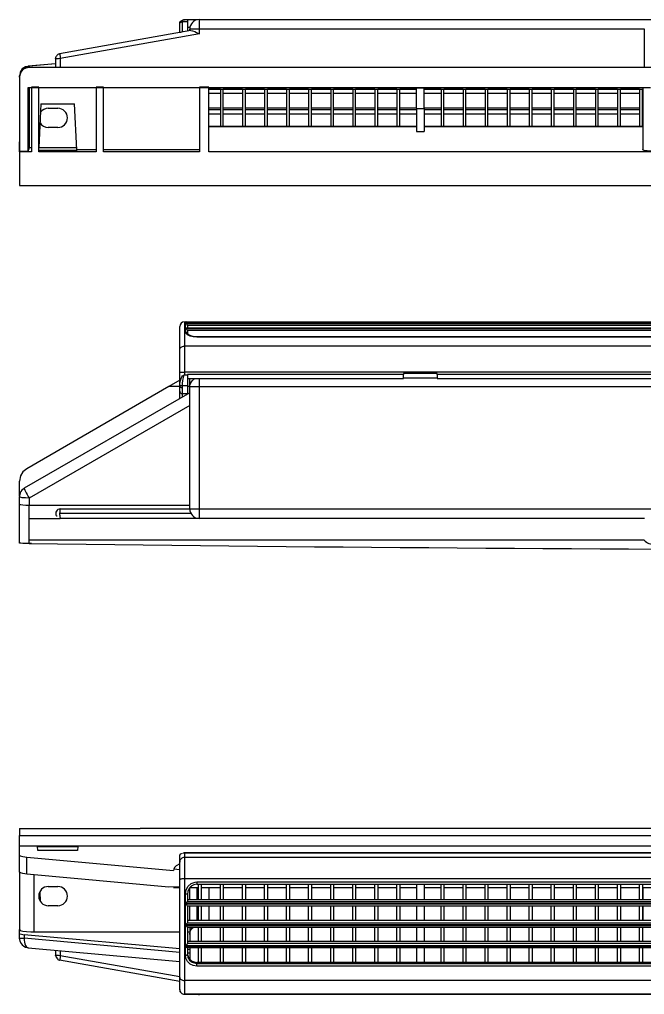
# Model space of a CAD drawing. Extents: x 13 to 261, y 40 to 142.
# Drawn here: x 13.1 to 78.3, y 40 to 141.6 of the extents above; entities that cross this region are included whole.
import ezdxf

# ---------------------------------------------------------------- set-up
doc = ezdxf.new("R2010")
doc.units = 0
doc.header["$MEASUREMENT"] = 0
doc.layers.get('0').update_dxf_attribs({"linetype": 'CONTINUOUS'})

msp = doc.modelspace()

# ---------------------------------------------------------------- linework, layer by layer
at = {"color": 7, "linetype": 'CONTINUOUS'}
for p, q in [((30.04, 141.4), (30.04, 141.34)), ((30.04, 141.4), (30.59, 141.4)), ((30.04, 141.34), (30.04, 140.28)), ((30.59, 141.57), (30.29, 141.57)), ((30.59, 141.57), (30.29, 141.57)), ((30.29, 141.57), (30.29, 141.57)), ((31.63, 141.57), (30.59, 141.57)), ((30.59, 141.57), (30.59, 141.57)), ((30.59, 141.57), (30.59, 141.4)), ((30.59, 141.57), (30.59, 141.57)), ((30.59, 141.4), (30.59, 140.37)), ((31.84, 140.59), (31.84, 141.59)), ((31.84, 141.59), (186.84, 141.59)), ((30.97, 140.44), (17.25, 138.02)), ((29.79, 141.11), (29.8, 141.2)), ((29.79, 140.29), (29.79, 141.11)), ((29.79, 140.23), (29.79, 140.29)), ((30.85, 140.77), (30.59, 140.77)), ((30.85, 140.76), (30.59, 140.76)), ((30.84, 140.42), (30.84, 140.59)), ((31.84, 140.59), (30.84, 140.59)), ((78.26, 140.59), (31.84, 140.59)), ((31.84, 140.09), (31.84, 140.59)), ((78.26, 136.59), (78.26, 140.59)), ((31.84, 140.09), (17.34, 137.53)), ((16.84, 137.55), (16.84, 136.59)), ((17.34, 137.53), (17.34, 136.59)), ((16.84, 136.98), (14, 136.72)), ((14, 136.72), (14.09, 136.72)), ((16.84, 136.97), (14.09, 136.72)), ((14.09, 136.72), (14.09, 136.59)), ((204.59, 136.59), (14.09, 136.59)), ((13.09, 135.59), (13.09, 135.73)), ((13.09, 135.59), (13.09, 127.85)), ((13.96, 134.49), (13.96, 127.85)), ((14.09, 134.49), (14.09, 128.23)), ((14.34, 134.54), (14.34, 127.82)), ((15.09, 134.54), (14.34, 134.54)), ((15.09, 127.82), (15.09, 134.54)), ((21.09, 134.54), (21.09, 127.8)), ((21.84, 134.54), (21.09, 134.54)), ((21.84, 127.8), (21.84, 134.54)), ((31.84, 134.54), (31.84, 127.79)), ((32.84, 134.54), (31.84, 134.54)), ((32.84, 127.79), (32.84, 134.54)), ((32.84, 134.34), (54.49, 134.34)), ((34.04, 134.34), (32.84, 134.34)), ((34.04, 134.34), (34.04, 130.43)), ((34.34, 130.43), (34.34, 134.34)), ((36.34, 134.34), (34.34, 134.34)), ((36.34, 134.34), (36.34, 130.43)), ((36.64, 130.43), (36.64, 134.34)), ((38.64, 134.34), (36.64, 134.34)), ((38.64, 134.34), (38.64, 130.43)), ((38.94, 130.43), (38.94, 134.34)), ((40.94, 134.34), (38.94, 134.34)), ((40.94, 134.34), (40.94, 130.43)), ((41.24, 130.43), (41.24, 134.34)), ((43.24, 134.34), (41.24, 134.34)), ((43.24, 134.34), (43.24, 130.43)), ((43.54, 130.43), (43.54, 134.34)), ((45.54, 134.34), (43.54, 134.34)), ((45.54, 134.34), (45.54, 130.43)), ((45.84, 130.43), (45.84, 134.34)), ((47.84, 134.34), (45.84, 134.34)), ((47.84, 134.34), (47.84, 130.43)), ((48.14, 130.43), (48.14, 134.34)), ((50.14, 134.34), (48.14, 134.34)), ((50.14, 134.34), (50.14, 130.43)), ((50.44, 130.43), (50.44, 134.34)), ((52.44, 134.34), (50.44, 134.34)), ((52.44, 134.34), (52.44, 130.43)), ((52.74, 130.43), (52.74, 134.34)), ((54.49, 134.34), (52.74, 134.34)), ((54.49, 134.49), (55.29, 134.49)), ((54.49, 132.32), (54.49, 134.49)), ((55.29, 132.32), (55.29, 134.49)), ((55.29, 134.34), (78.09, 134.34)), ((57.04, 134.34), (55.29, 134.34)), ((57.04, 134.34), (57.04, 130.43)), ((57.34, 130.43), (57.34, 134.34)), ((59.34, 134.34), (57.34, 134.34)), ((59.34, 134.34), (59.34, 130.43)), ((59.64, 130.43), (59.64, 134.34)), ((61.64, 134.34), (59.64, 134.34)), ((61.64, 134.34), (61.64, 130.43)), ((61.94, 130.43), (61.94, 134.34)), ((63.94, 134.34), (61.94, 134.34)), ((63.94, 134.34), (63.94, 130.43)), ((64.24, 130.43), (64.24, 134.34)), ((66.24, 134.34), (64.24, 134.34)), ((66.24, 134.34), (66.24, 130.43)), ((66.54, 130.43), (66.54, 134.34)), ((68.54, 134.34), (66.54, 134.34)), ((68.54, 134.34), (68.54, 130.43)), ((68.84, 130.43), (68.84, 134.34)), ((70.84, 134.34), (68.84, 134.34)), ((70.84, 134.34), (70.84, 130.43)), ((71.14, 130.43), (71.14, 134.34)), ((73.14, 134.34), (71.14, 134.34)), ((73.14, 134.34), (73.14, 130.43)), ((73.44, 130.43), (73.44, 134.34)), ((75.44, 134.34), (73.44, 134.34)), ((75.44, 134.34), (75.44, 130.43)), ((75.74, 130.43), (75.74, 134.34)), ((77.74, 134.34), (75.74, 134.34)), ((77.74, 134.34), (77.74, 130.43)), ((78.04, 130.43), (78.04, 134.34)), ((78.09, 134.34), (78.04, 134.34)), ((78.09, 134.49), (78.09, 128.05)), ((34.04, 133.9), (32.84, 133.9)), ((36.34, 133.9), (34.34, 133.9)), ((38.64, 133.9), (36.64, 133.9)), ((40.94, 133.9), (38.94, 133.9)), ((43.24, 133.9), (41.24, 133.9)), ((45.54, 133.9), (43.54, 133.9)), ((47.84, 133.9), (45.84, 133.9)), ((50.14, 133.9), (48.14, 133.9)), ((52.44, 133.9), (50.44, 133.9)), ((54.49, 133.9), (52.74, 133.9)), ((57.04, 133.9), (55.29, 133.9)), ((59.34, 133.9), (57.34, 133.9)), ((61.64, 133.9), (59.64, 133.9)), ((63.94, 133.9), (61.94, 133.9)), ((66.24, 133.9), (64.24, 133.9)), ((68.54, 133.9), (66.54, 133.9)), ((70.84, 133.9), (68.84, 133.9)), ((73.14, 133.9), (71.14, 133.9)), ((75.44, 133.9), (73.44, 133.9)), ((77.74, 133.9), (75.74, 133.9)), ((78.09, 133.9), (78.04, 133.9)), ((15.33, 132.79), (15.09, 128.21)), ((15.33, 132.79), (18.83, 132.79)), ((16.09, 132.34), (17.09, 132.34)), ((19.08, 128.02), (18.83, 132.79)), ((34.04, 132.37), (32.84, 132.37)), ((34.04, 132.36), (32.84, 132.36)), ((34.04, 132.17), (32.84, 132.17)), ((36.34, 132.37), (34.34, 132.37)), ((36.34, 132.36), (34.34, 132.36)), ((36.34, 132.17), (34.34, 132.17)), ((38.64, 132.37), (36.64, 132.37)), ((38.64, 132.36), (36.64, 132.36)), ((38.64, 132.17), (36.64, 132.17)), ((40.94, 132.37), (38.94, 132.37)), ((40.94, 132.36), (38.94, 132.36)), ((40.94, 132.17), (38.94, 132.17)), ((43.24, 132.37), (41.24, 132.37)), ((43.24, 132.36), (41.24, 132.36)), ((43.24, 132.17), (41.24, 132.17)), ((45.54, 132.37), (43.54, 132.37)), ((45.54, 132.36), (43.54, 132.36)), ((45.54, 132.17), (43.54, 132.17)), ((47.84, 132.37), (45.84, 132.37)), ((47.84, 132.36), (45.84, 132.36)), ((47.84, 132.17), (45.84, 132.17)), ((50.14, 132.37), (48.14, 132.37)), ((50.14, 132.36), (48.14, 132.36)), ((50.14, 132.17), (48.14, 132.17)), ((52.44, 132.37), (50.44, 132.37)), ((52.44, 132.36), (50.44, 132.36)), ((52.44, 132.17), (50.44, 132.17)), ((54.49, 132.37), (52.74, 132.37)), ((54.49, 132.36), (52.74, 132.36)), ((54.49, 132.17), (52.74, 132.17)), ((54.49, 132.32), (55.29, 132.32)), ((54.49, 132.32), (54.49, 129.94)), ((57.04, 132.37), (55.29, 132.37)), ((57.04, 132.36), (55.29, 132.36)), ((55.29, 132.32), (55.29, 129.94)), ((57.04, 132.17), (55.29, 132.17)), ((59.34, 132.37), (57.34, 132.37)), ((59.34, 132.36), (57.34, 132.36)), ((59.34, 132.17), (57.34, 132.17)), ((61.64, 132.37), (59.64, 132.37)), ((61.64, 132.36), (59.64, 132.36)), ((61.64, 132.17), (59.64, 132.17)), ((63.94, 132.37), (61.94, 132.37)), ((63.94, 132.36), (61.94, 132.36)), ((63.94, 132.17), (61.94, 132.17)), ((66.24, 132.37), (64.24, 132.37)), ((66.24, 132.36), (64.24, 132.36)), ((66.24, 132.17), (64.24, 132.17)), ((68.54, 132.37), (66.54, 132.37)), ((68.54, 132.36), (66.54, 132.36)), ((68.54, 132.17), (66.54, 132.17)), ((70.84, 132.37), (68.84, 132.37)), ((70.84, 132.36), (68.84, 132.36)), ((70.84, 132.17), (68.84, 132.17)), ((73.14, 132.37), (71.14, 132.37)), ((73.14, 132.36), (71.14, 132.36)), ((73.14, 132.17), (71.14, 132.17)), ((75.44, 132.37), (73.44, 132.37)), ((75.44, 132.36), (73.44, 132.36)), ((75.44, 132.17), (73.44, 132.17)), ((77.74, 132.37), (75.74, 132.37)), ((77.74, 132.36), (75.74, 132.36)), ((77.74, 132.17), (75.74, 132.17)), ((78.09, 132.37), (78.04, 132.37)), ((78.09, 132.36), (78.04, 132.36)), ((78.09, 132.17), (78.04, 132.17)), ((34.04, 131.72), (32.84, 131.72)), ((36.34, 131.72), (34.34, 131.72)), ((38.64, 131.72), (36.64, 131.72)), ((40.94, 131.72), (38.94, 131.72)), ((43.24, 131.72), (41.24, 131.72)), ((45.54, 131.72), (43.54, 131.72)), ((47.84, 131.72), (45.84, 131.72)), ((50.14, 131.72), (48.14, 131.72)), ((52.44, 131.72), (50.44, 131.72)), ((54.49, 131.72), (52.74, 131.72)), ((57.04, 131.72), (55.29, 131.72)), ((59.34, 131.72), (57.34, 131.72)), ((61.64, 131.72), (59.64, 131.72)), ((63.94, 131.72), (61.94, 131.72)), ((66.24, 131.72), (64.24, 131.72)), ((68.54, 131.72), (66.54, 131.72)), ((70.84, 131.72), (68.84, 131.72)), ((73.14, 131.72), (71.14, 131.72)), ((75.44, 131.72), (73.44, 131.72)), ((77.74, 131.72), (75.74, 131.72)), ((78.09, 131.72), (78.04, 131.72)), ((17.09, 130.34), (16.09, 130.34)), ((54.49, 130.43), (32.84, 130.43)), ((54.49, 130.41), (32.84, 130.41)), ((78.09, 130.43), (55.29, 130.43)), ((78.09, 130.41), (55.29, 130.41)), ((54.49, 129.94), (55.29, 129.94)), ((13.09, 127.82), (13.09, 128.84)), ((14.09, 128.23), (13.96, 127.85)), ((14.34, 128.23), (14.09, 128.23)), ((19.07, 128.23), (15.09, 128.23)), ((19.08, 128.02), (19.08, 127.95)), ((21.09, 128.02), (19.08, 128.02)), ((31.84, 128.02), (21.84, 128.02)), ((78.1, 128.02), (78.09, 128.05)), ((13.96, 127.85), (13.09, 127.85)), ((13.09, 127.82), (13.09, 124.31)), ((14.34, 127.82), (13.09, 127.82)), ((19.08, 127.95), (15.09, 127.95)), ((21.09, 127.8), (15.09, 127.82)), ((25.67, 127.79), (21.84, 127.8)), ((31.84, 127.79), (25.67, 127.79)), ((185.84, 127.79), (32.84, 127.79)), ((25.67, 124.29), (193, 124.29)), ((30.29, 110.1), (30.29, 107.56)), ((30.39, 109.94), (30.39, 110.1)), ((188.29, 109.94), (30.39, 109.94)), ((30.39, 109.93), (188.29, 109.93)), ((30.39, 109.41), (30.39, 109.93)), ((30.41, 110.1), (188.29, 110.1)), ((29.79, 107.16), (29.79, 109.6)), ((188.29, 109.41), (30.39, 109.41)), ((30.39, 109.4), (188.29, 109.4)), ((30.39, 109.05), (30.39, 109.4)), ((188.22, 109.42), (30.45, 109.42)), ((30.58, 109.18), (30.59, 109.14)), ((188.09, 109.18), (30.58, 109.18)), ((30.59, 109.7), (30.59, 109.7)), ((30.59, 109.7), (30.59, 109.42)), ((188.09, 109.7), (30.59, 109.7)), ((30.59, 109.14), (30.59, 108.86)), ((187.09, 108.52), (31.59, 108.52)), ((31.59, 108.5), (31.59, 108.52)), ((187.09, 108.5), (31.59, 108.5)), ((29.79, 104.83), (29.79, 107.16)), ((30.29, 107.56), (30.29, 104.85)), ((188.39, 107.56), (30.29, 107.56)), ((29.79, 104.17), (29.79, 105.64)), ((29.79, 103.34), (29.79, 104.83)), ((188.39, 104.85), (30.29, 104.85)), ((30.29, 104.85), (30.29, 104.58)), ((56.64, 104.7), (53.14, 104.7)), ((53.14, 104.7), (53.14, 104.59)), ((56.64, 104.59), (56.64, 104.7)), ((29.79, 104), (28.67, 103.35)), ((30.29, 104.58), (30.59, 104.58)), ((30.29, 104.58), (30.29, 104.53)), ((30.59, 104.53), (30.29, 104.53)), ((53.14, 104.59), (30.59, 104.59)), ((30.59, 104.59), (30.59, 104.58)), ((30.59, 104.58), (30.59, 104.53)), ((30.59, 104.53), (30.59, 104.52)), ((30.59, 104.52), (30.59, 103.46)), ((30.59, 104.18), (53.14, 104.18)), ((30.84, 103.32), (30.84, 104.18)), ((31.84, 103.32), (31.84, 104.18)), ((53.14, 104.18), (53.14, 104.59)), ((53.14, 104.27), (56.64, 104.27)), ((107.59, 104.59), (56.64, 104.59)), ((56.64, 104.59), (56.64, 104.18)), ((56.64, 104.18), (107.59, 104.18)), ((30.84, 102.71), (13.59, 92.75)), ((28.67, 103.35), (13.84, 94.79)), ((29.79, 103.35), (28.67, 103.35)), ((29.79, 103.34), (29.8, 103.5)), ((29.79, 102.73), (29.79, 103.37)), ((29.79, 102.86), (29.79, 103.34)), ((29.79, 102.1), (29.79, 102.73)), ((30.04, 103.46), (30.59, 103.46)), ((30.04, 103.46), (30.04, 103.25)), ((30.04, 103.25), (30.04, 102.61)), ((30.04, 102.61), (30.59, 102.61)), ((30.04, 102.61), (30.04, 102.24)), ((30.59, 103.46), (30.59, 102.61)), ((30.84, 103.35), (30.59, 103.35)), ((30.59, 102.56), (30.59, 102.61)), ((30.84, 103.32), (30.84, 103.61)), ((30.84, 90.61), (30.84, 103.32)), ((31.84, 103.32), (30.84, 103.32)), ((186.84, 103.32), (31.84, 103.32)), ((31.84, 90.61), (31.84, 103.32)), ((30.84, 101.39), (14.09, 91.72)), ((13.09, 91.97), (13.09, 93.49)), ((13.09, 91.03), (13.09, 91.88)), ((14.09, 91.72), (14.09, 90.96)), ((13.1, 91.02), (13.09, 91.03)), ((13.09, 87.02), (13.09, 91.03)), ((13.09, 87.02), (13.09, 90.95)), ((30.84, 90.96), (14.09, 90.96)), ((14.09, 89.61), (14.09, 90.96)), ((17.34, 90.61), (30.84, 90.61)), ((30.84, 90.61), (31.84, 90.61)), ((31.84, 90.61), (186.84, 90.61)), ((31.84, 89.61), (31.84, 90.61)), ((14.09, 87.36), (14.09, 89.61)), ((14.09, 89.61), (17.34, 89.61)), ((30.97, 90.11), (17.25, 90.11)), ((31.84, 89.61), (17.34, 89.61)), ((78.26, 89.61), (31.84, 89.61)), ((14.34, 87), (13.09, 87.02)), ((14.09, 87), (14.09, 87.36)), ((78.21, 87.36), (14.09, 87.36)), ((13.09, 57.29), (13.09, 56.56)), ((193, 57.31), (25.67, 57.31)), ((13.09, 56.56), (205.59, 56.56)), ((13.09, 55.46), (13.09, 56.56)), ((13.09, 54.53), (13.09, 55.46)), ((205.59, 55.46), (13.09, 55.46)), ((15, 55.01), (14.98, 55.44)), ((14.98, 55.44), (19.17, 55.44)), ((19.15, 55.01), (15, 55.01)), ((19.17, 55.44), (19.15, 55.01)), ((13.09, 52.76), (13.09, 54.53)), ((13.84, 52.55), (13.84, 54.32)), ((13.84, 54.32), (29.15, 52.92)), ((29.79, 53.8), (29.79, 54.37)), ((188.48, 54.76), (30.19, 54.76)), ((30.29, 54.75), (30.29, 54.29)), ((188.39, 54.75), (30.29, 54.75)), ((188.39, 54.29), (30.29, 54.29)), ((30.29, 54.29), (30.29, 52.07)), ((29.18, 53.06), (29.15, 52.92)), ((29.79, 53), (29.18, 53.06)), ((29.79, 51.97), (29.79, 53.8)), ((13.09, 52.75), (13.09, 46.77)), ((28.67, 51.2), (13.84, 52.55)), ((14.59, 52.48), (14.59, 46.53)), ((29.79, 41.77), (29.79, 51.97)), ((30.29, 52.07), (30.29, 41.47)), ((188.39, 52.07), (30.29, 52.07)), ((16.09, 51.26), (17.09, 51.26)), ((29.79, 51.23), (28.67, 51.2)), ((29.14, 51.17), (29.79, 51.17)), ((29.79, 50.8), (29.79, 51.17)), ((29.79, 50.78), (29.79, 50.8)), ((30.84, 49.88), (30.84, 51.17)), ((30.88, 51.17), (31.7, 51.17)), ((31.59, 51.74), (187.09, 51.74)), ((31.59, 51.74), (31.59, 51.5)), ((31.59, 51.5), (187.09, 51.5)), ((31.59, 51.17), (31.59, 49.88)), ((31.7, 51.17), (31.74, 51.17)), ((31.74, 49.88), (31.74, 51.5)), ((32.04, 51.5), (32.04, 49.88)), ((32.04, 51.17), (34.04, 51.17)), ((32.84, 51.17), (32.84, 49.88)), ((34.04, 49.88), (34.04, 51.5)), ((34.34, 51.5), (34.34, 49.88)), ((34.34, 51.17), (36.34, 51.17)), ((36.34, 49.88), (36.34, 51.5)), ((36.64, 51.5), (36.64, 49.88)), ((36.64, 51.17), (38.64, 51.17)), ((38.64, 49.88), (38.64, 51.5)), ((38.94, 51.5), (38.94, 49.88)), ((38.94, 51.17), (40.94, 51.17)), ((40.94, 49.88), (40.94, 51.5)), ((41.24, 51.5), (41.24, 49.88)), ((41.24, 51.17), (43.24, 51.17)), ((43.24, 49.88), (43.24, 51.5)), ((43.54, 51.5), (43.54, 49.88)), ((43.54, 51.17), (45.54, 51.17)), ((45.54, 49.88), (45.54, 51.5)), ((45.84, 51.5), (45.84, 49.88)), ((45.84, 51.17), (47.84, 51.17)), ((47.84, 49.88), (47.84, 51.5)), ((48.14, 51.5), (48.14, 49.88)), ((48.14, 51.17), (50.14, 51.17)), ((50.14, 49.88), (50.14, 51.5)), ((50.44, 51.5), (50.44, 49.88)), ((50.44, 51.17), (52.44, 51.17)), ((52.44, 49.88), (52.44, 51.5)), ((52.74, 51.5), (52.74, 49.88)), ((52.74, 51.17), (54.49, 51.17)), ((54.49, 51.5), (54.49, 49.88)), ((55.29, 51.5), (55.29, 49.88)), ((55.29, 51.17), (57.04, 51.17)), ((57.04, 49.88), (57.04, 51.5)), ((57.34, 51.5), (57.34, 49.88)), ((57.34, 51.17), (59.34, 51.17)), ((59.34, 49.88), (59.34, 51.5)), ((59.64, 51.5), (59.64, 49.88)), ((59.64, 51.17), (61.64, 51.17)), ((61.64, 49.88), (61.64, 51.5)), ((61.94, 51.5), (61.94, 49.88)), ((61.94, 51.17), (63.94, 51.17)), ((63.94, 49.88), (63.94, 51.5)), ((64.24, 51.5), (64.24, 49.88)), ((64.24, 51.17), (66.24, 51.17)), ((66.24, 49.88), (66.24, 51.5)), ((66.54, 51.5), (66.54, 49.88)), ((66.54, 51.17), (68.54, 51.17)), ((68.54, 49.88), (68.54, 51.5)), ((68.84, 51.5), (68.84, 49.88)), ((68.84, 51.17), (70.84, 51.17)), ((70.84, 49.88), (70.84, 51.5)), ((71.14, 51.5), (71.14, 49.88)), ((71.14, 51.17), (73.14, 51.17)), ((73.14, 49.88), (73.14, 51.5)), ((73.44, 51.5), (73.44, 49.88)), ((73.44, 51.17), (75.44, 51.17)), ((75.44, 49.88), (75.44, 51.5)), ((75.74, 51.5), (75.74, 49.88)), ((75.74, 51.17), (77.74, 51.17)), ((77.74, 49.88), (77.74, 51.5)), ((78.04, 51.5), (78.04, 49.88)), ((78.04, 51.17), (80.04, 51.17)), ((78.09, 51.17), (78.09, 49.88)), ((15.28, 49.7), (15.23, 50.74)), ((30.39, 49.49), (30.39, 50.48)), ((30.59, 50.46), (30.59, 49.69)), ((31.74, 49.88), (30.59, 49.88)), ((32.04, 49.88), (31.74, 49.88)), ((34.04, 49.88), (32.04, 49.88)), ((34.34, 49.88), (34.04, 49.88)), ((36.34, 49.88), (34.34, 49.88)), ((36.64, 49.88), (36.34, 49.88)), ((38.64, 49.88), (36.64, 49.88)), ((38.94, 49.88), (38.64, 49.88)), ((40.94, 49.88), (38.94, 49.88)), ((41.24, 49.88), (40.94, 49.88)), ((43.24, 49.88), (41.24, 49.88)), ((43.54, 49.88), (43.24, 49.88)), ((45.54, 49.88), (43.54, 49.88)), ((45.84, 49.88), (45.54, 49.88)), ((47.84, 49.88), (45.84, 49.88)), ((48.14, 49.88), (47.84, 49.88)), ((50.14, 49.88), (48.14, 49.88)), ((50.44, 49.88), (50.14, 49.88)), ((52.44, 49.88), (50.44, 49.88)), ((52.74, 49.88), (52.44, 49.88)), ((54.49, 49.88), (52.74, 49.88)), ((55.29, 49.88), (54.49, 49.88)), ((57.04, 49.88), (55.29, 49.88)), ((57.34, 49.88), (57.04, 49.88)), ((59.34, 49.88), (57.34, 49.88)), ((59.64, 49.88), (59.34, 49.88)), ((61.64, 49.88), (59.64, 49.88)), ((61.94, 49.88), (61.64, 49.88)), ((63.94, 49.88), (61.94, 49.88)), ((64.24, 49.88), (63.94, 49.88)), ((66.24, 49.88), (64.24, 49.88)), ((66.54, 49.88), (66.24, 49.88)), ((68.54, 49.88), (66.54, 49.88)), ((68.84, 49.88), (68.54, 49.88)), ((70.84, 49.88), (68.84, 49.88)), ((71.14, 49.88), (70.84, 49.88)), ((73.14, 49.88), (71.14, 49.88)), ((73.44, 49.88), (73.14, 49.88)), ((75.44, 49.88), (73.44, 49.88)), ((75.74, 49.88), (75.44, 49.88)), ((77.74, 49.88), (75.74, 49.88)), ((78.04, 49.88), (77.74, 49.88)), ((80.04, 49.88), (78.04, 49.88)), ((17.09, 49.26), (16.09, 49.26)), ((188.29, 49.49), (30.39, 49.49)), ((30.39, 47.25), (30.39, 49.44)), ((30.39, 49.44), (188.29, 49.44)), ((30.59, 49.69), (30.58, 49.69)), ((30.58, 49.69), (188.09, 49.69)), ((30.59, 49.24), (188.09, 49.24)), ((30.59, 49.24), (30.59, 47.48)), ((30.84, 47.71), (30.84, 49.24)), ((31.59, 49.24), (31.59, 47.71)), ((31.74, 47.71), (31.74, 49.24)), ((32.04, 49.24), (32.04, 47.71)), ((32.84, 49.24), (32.84, 47.71)), ((34.04, 47.71), (34.04, 49.24)), ((34.34, 49.24), (34.34, 47.71)), ((36.34, 47.71), (36.34, 49.24)), ((36.64, 49.24), (36.64, 47.71)), ((38.64, 47.71), (38.64, 49.24)), ((38.94, 49.24), (38.94, 47.71)), ((40.94, 47.71), (40.94, 49.24)), ((41.24, 49.24), (41.24, 47.71)), ((43.24, 47.71), (43.24, 49.24)), ((43.54, 49.24), (43.54, 47.71)), ((45.54, 47.71), (45.54, 49.24)), ((45.84, 49.24), (45.84, 47.71)), ((47.84, 47.71), (47.84, 49.24)), ((48.14, 49.24), (48.14, 47.71)), ((50.14, 47.71), (50.14, 49.24)), ((50.44, 49.24), (50.44, 47.71)), ((52.44, 47.71), (52.44, 49.24)), ((52.74, 49.24), (52.74, 47.71)), ((54.49, 49.24), (54.49, 47.71)), ((55.29, 49.24), (55.29, 47.71)), ((57.04, 47.71), (57.04, 49.24)), ((57.34, 49.24), (57.34, 47.71)), ((59.34, 47.71), (59.34, 49.24)), ((59.64, 49.24), (59.64, 47.71)), ((61.64, 47.71), (61.64, 49.24)), ((61.94, 49.24), (61.94, 47.71)), ((63.94, 47.71), (63.94, 49.24)), ((64.24, 49.24), (64.24, 47.71)), ((66.24, 47.71), (66.24, 49.24)), ((66.54, 49.24), (66.54, 47.71)), ((68.54, 47.71), (68.54, 49.24)), ((68.84, 49.24), (68.84, 47.71)), ((70.84, 47.71), (70.84, 49.24)), ((71.14, 49.24), (71.14, 47.71)), ((73.14, 47.71), (73.14, 49.24)), ((73.44, 49.24), (73.44, 47.71)), ((75.44, 47.71), (75.44, 49.24)), ((75.74, 49.24), (75.74, 47.71)), ((77.74, 47.71), (77.74, 49.24)), ((78.04, 49.24), (78.04, 47.71)), ((78.09, 49.24), (78.09, 47.71)), ((13.09, 46.38), (13.09, 46.77)), ((188.29, 47.25), (30.39, 47.25)), ((30.39, 47.2), (188.29, 47.2)), ((30.39, 45.08), (30.39, 47.2)), ((30.58, 47.03), (188.09, 47.03)), ((31.74, 47.71), (30.59, 47.71)), ((30.59, 47.48), (30.59, 47.48)), ((30.59, 47.48), (188.09, 47.48)), ((30.59, 47.04), (30.59, 45.33)), ((30.84, 47.03), (30.84, 46.26)), ((32.04, 47.71), (31.74, 47.71)), ((31.74, 45.53), (31.74, 47.03)), ((34.04, 47.71), (32.04, 47.71)), ((32.04, 47.03), (32.04, 45.53)), ((34.34, 47.71), (34.04, 47.71)), ((34.04, 45.53), (34.04, 47.03)), ((36.34, 47.71), (34.34, 47.71)), ((34.34, 47.03), (34.34, 45.53)), ((36.64, 47.71), (36.34, 47.71)), ((36.34, 45.53), (36.34, 47.03)), ((38.64, 47.71), (36.64, 47.71)), ((36.64, 47.03), (36.64, 45.53)), ((38.94, 47.71), (38.64, 47.71)), ((38.64, 45.53), (38.64, 47.03)), ((40.94, 47.71), (38.94, 47.71)), ((38.94, 47.03), (38.94, 45.53)), ((41.24, 47.71), (40.94, 47.71)), ((40.94, 45.53), (40.94, 47.03)), ((43.24, 47.71), (41.24, 47.71)), ((41.24, 47.03), (41.24, 45.53)), ((43.54, 47.71), (43.24, 47.71)), ((43.24, 45.53), (43.24, 47.03)), ((45.54, 47.71), (43.54, 47.71)), ((43.54, 47.03), (43.54, 45.53)), ((45.84, 47.71), (45.54, 47.71)), ((45.54, 45.53), (45.54, 47.03)), ((47.84, 47.71), (45.84, 47.71)), ((45.84, 47.03), (45.84, 45.53)), ((48.14, 47.71), (47.84, 47.71)), ((47.84, 45.53), (47.84, 47.03)), ((50.14, 47.71), (48.14, 47.71)), ((48.14, 47.03), (48.14, 45.53)), ((50.44, 47.71), (50.14, 47.71)), ((50.14, 45.53), (50.14, 47.03)), ((52.44, 47.71), (50.44, 47.71)), ((50.44, 47.03), (50.44, 45.53)), ((52.74, 47.71), (52.44, 47.71)), ((52.44, 45.53), (52.44, 47.03)), ((54.49, 47.71), (52.74, 47.71)), ((52.74, 47.03), (52.74, 45.53)), ((55.29, 47.71), (54.49, 47.71)), ((54.49, 47.03), (54.49, 45.53)), ((57.04, 47.71), (55.29, 47.71)), ((55.29, 47.03), (55.29, 45.53)), ((57.34, 47.71), (57.04, 47.71)), ((57.04, 45.53), (57.04, 47.03)), ((59.34, 47.71), (57.34, 47.71)), ((57.34, 47.03), (57.34, 45.53)), ((59.64, 47.71), (59.34, 47.71)), ((59.34, 45.53), (59.34, 47.03)), ((61.64, 47.71), (59.64, 47.71)), ((59.64, 47.03), (59.64, 45.53)), ((61.94, 47.71), (61.64, 47.71)), ((61.64, 45.53), (61.64, 47.03)), ((63.94, 47.71), (61.94, 47.71)), ((61.94, 47.03), (61.94, 45.53)), ((64.24, 47.71), (63.94, 47.71)), ((63.94, 45.53), (63.94, 47.03)), ((66.24, 47.71), (64.24, 47.71)), ((64.24, 47.03), (64.24, 45.53)), ((66.54, 47.71), (66.24, 47.71)), ((66.24, 45.53), (66.24, 47.03)), ((68.54, 47.71), (66.54, 47.71)), ((66.54, 47.03), (66.54, 45.53)), ((68.84, 47.71), (68.54, 47.71)), ((68.54, 45.53), (68.54, 47.03)), ((70.84, 47.71), (68.84, 47.71)), ((68.84, 47.03), (68.84, 45.53)), ((71.14, 47.71), (70.84, 47.71)), ((70.84, 45.53), (70.84, 47.03)), ((73.14, 47.71), (71.14, 47.71)), ((71.14, 47.03), (71.14, 45.53)), ((73.44, 47.71), (73.14, 47.71)), ((73.14, 45.53), (73.14, 47.03)), ((75.44, 47.71), (73.44, 47.71)), ((73.44, 47.03), (73.44, 45.53)), ((75.74, 47.71), (75.44, 47.71)), ((75.44, 45.53), (75.44, 47.03)), ((77.74, 47.71), (75.74, 47.71)), ((75.74, 47.03), (75.74, 45.53)), ((78.04, 47.71), (77.74, 47.71)), ((77.74, 45.53), (77.74, 47.03)), ((80.04, 47.71), (78.04, 47.71)), ((78.04, 47.03), (78.04, 45.53)), ((13.09, 45.87), (13.09, 46.38)), ((13.15, 45.57), (13.09, 45.87)), ((13.09, 45.87), (13.59, 45.87)), ((13.59, 46.24), (13.59, 45.87)), ((29.79, 44.76), (13.59, 46.24)), ((29.79, 44.39), (13.59, 45.87)), ((14.59, 46.53), (29.79, 46.53)), ((30.59, 46.53), (30.84, 46.53)), ((30.84, 46.26), (30.84, 45.53)), ((14, 44.88), (29.79, 43.43)), ((188.29, 45.08), (30.39, 45.08)), ((30.39, 45.03), (188.29, 45.03)), ((30.39, 44.11), (30.39, 45.03)), ((30.57, 44.89), (188.1, 44.89)), ((31.74, 45.53), (30.59, 45.53)), ((30.59, 45.34), (188.09, 45.34)), ((30.59, 44.9), (30.59, 44.18)), ((30.84, 44.89), (30.84, 43.72)), ((32.04, 45.53), (31.74, 45.53)), ((31.74, 43.36), (31.74, 44.89)), ((34.04, 45.53), (32.04, 45.53)), ((32.04, 44.89), (32.04, 43.36)), ((34.34, 45.53), (34.04, 45.53)), ((34.04, 43.36), (34.04, 44.89)), ((36.34, 45.53), (34.34, 45.53)), ((34.34, 44.89), (34.34, 43.36)), ((36.64, 45.53), (36.34, 45.53)), ((36.34, 43.36), (36.34, 44.89)), ((38.64, 45.53), (36.64, 45.53)), ((36.64, 44.89), (36.64, 43.36)), ((38.94, 45.53), (38.64, 45.53)), ((38.64, 43.36), (38.64, 44.89)), ((40.94, 45.53), (38.94, 45.53)), ((38.94, 44.89), (38.94, 43.36)), ((41.24, 45.53), (40.94, 45.53)), ((40.94, 43.36), (40.94, 44.89)), ((43.24, 45.53), (41.24, 45.53)), ((41.24, 44.89), (41.24, 43.36)), ((43.54, 45.53), (43.24, 45.53)), ((43.24, 43.36), (43.24, 44.89)), ((45.54, 45.53), (43.54, 45.53)), ((43.54, 44.89), (43.54, 43.36)), ((45.84, 45.53), (45.54, 45.53)), ((45.54, 43.36), (45.54, 44.89)), ((47.84, 45.53), (45.84, 45.53)), ((45.84, 44.89), (45.84, 43.36)), ((48.14, 45.53), (47.84, 45.53)), ((47.84, 43.36), (47.84, 44.89)), ((50.14, 45.53), (48.14, 45.53)), ((48.14, 44.89), (48.14, 43.36)), ((50.44, 45.53), (50.14, 45.53)), ((50.14, 43.36), (50.14, 44.89)), ((52.44, 45.53), (50.44, 45.53)), ((50.44, 44.89), (50.44, 43.36)), ((52.74, 45.53), (52.44, 45.53)), ((52.44, 43.36), (52.44, 44.89)), ((54.49, 45.53), (52.74, 45.53)), ((52.74, 44.89), (52.74, 43.36)), ((55.29, 45.53), (54.49, 45.53)), ((54.49, 44.89), (54.49, 43.36)), ((57.04, 45.53), (55.29, 45.53)), ((55.29, 44.89), (55.29, 43.36)), ((57.34, 45.53), (57.04, 45.53)), ((57.04, 43.36), (57.04, 44.89)), ((59.34, 45.53), (57.34, 45.53)), ((57.34, 44.89), (57.34, 43.36)), ((59.64, 45.53), (59.34, 45.53)), ((59.34, 43.36), (59.34, 44.89)), ((61.64, 45.53), (59.64, 45.53)), ((59.64, 44.89), (59.64, 43.36)), ((61.94, 45.53), (61.64, 45.53)), ((61.64, 43.36), (61.64, 44.89)), ((63.94, 45.53), (61.94, 45.53)), ((61.94, 44.89), (61.94, 43.36)), ((64.24, 45.53), (63.94, 45.53)), ((63.94, 43.36), (63.94, 44.89)), ((66.24, 45.53), (64.24, 45.53)), ((64.24, 44.89), (64.24, 43.36)), ((66.54, 45.53), (66.24, 45.53)), ((66.24, 43.36), (66.24, 44.89)), ((68.54, 45.53), (66.54, 45.53)), ((66.54, 44.89), (66.54, 43.36)), ((68.84, 45.53), (68.54, 45.53)), ((68.54, 43.36), (68.54, 44.89)), ((70.84, 45.53), (68.84, 45.53)), ((68.84, 44.89), (68.84, 43.36)), ((71.14, 45.53), (70.84, 45.53)), ((70.84, 43.36), (70.84, 44.89)), ((73.14, 45.53), (71.14, 45.53)), ((71.14, 44.89), (71.14, 43.36)), ((73.44, 45.53), (73.14, 45.53)), ((73.14, 43.36), (73.14, 44.89)), ((75.44, 45.53), (73.44, 45.53)), ((73.44, 44.89), (73.44, 43.36)), ((75.74, 45.53), (75.44, 45.53)), ((75.44, 43.36), (75.44, 44.89)), ((77.74, 45.53), (75.74, 45.53)), ((75.74, 44.89), (75.74, 43.36)), ((78.04, 45.53), (77.74, 45.53)), ((77.74, 43.36), (77.74, 44.89)), ((80.04, 45.53), (78.04, 45.53)), ((78.04, 44.89), (78.04, 43.36)), ((16.84, 44.62), (16.84, 44.05)), ((17.34, 44.57), (17.34, 44.07)), ((17.34, 44.07), (29.79, 41.88)), ((30.84, 44.67), (30.59, 44.69)), ((30.84, 44.3), (30.59, 44.32)), ((29.79, 41.37), (17.25, 43.58)), ((31.59, 43.36), (31.59, 43.25)), ((31.74, 43.36), (31.59, 43.36)), ((31.59, 42.96), (31.59, 43.25)), ((31.59, 43.25), (187.09, 43.25)), ((187.09, 42.96), (31.59, 42.96)), ((32.04, 43.36), (31.74, 43.36)), ((34.04, 43.36), (32.04, 43.36)), ((34.34, 43.36), (34.04, 43.36)), ((36.34, 43.36), (34.34, 43.36)), ((36.64, 43.36), (36.34, 43.36)), ((38.64, 43.36), (36.64, 43.36)), ((38.94, 43.36), (38.64, 43.36)), ((40.94, 43.36), (38.94, 43.36)), ((41.24, 43.36), (40.94, 43.36)), ((43.24, 43.36), (41.24, 43.36)), ((43.54, 43.36), (43.24, 43.36)), ((45.54, 43.36), (43.54, 43.36)), ((45.84, 43.36), (45.54, 43.36)), ((47.84, 43.36), (45.84, 43.36)), ((48.14, 43.36), (47.84, 43.36)), ((50.14, 43.36), (48.14, 43.36)), ((50.44, 43.36), (50.14, 43.36)), ((52.44, 43.36), (50.44, 43.36)), ((52.74, 43.36), (52.44, 43.36)), ((54.49, 43.36), (52.74, 43.36)), ((55.29, 43.36), (54.49, 43.36)), ((57.04, 43.36), (55.29, 43.36)), ((57.34, 43.36), (57.04, 43.36)), ((59.34, 43.36), (57.34, 43.36)), ((59.64, 43.36), (59.34, 43.36)), ((61.64, 43.36), (59.64, 43.36)), ((61.94, 43.36), (61.64, 43.36)), ((63.94, 43.36), (61.94, 43.36)), ((64.24, 43.36), (63.94, 43.36)), ((66.24, 43.36), (64.24, 43.36)), ((66.54, 43.36), (66.24, 43.36)), ((68.54, 43.36), (66.54, 43.36)), ((68.84, 43.36), (68.54, 43.36)), ((70.84, 43.36), (68.84, 43.36)), ((71.14, 43.36), (70.84, 43.36)), ((73.14, 43.36), (71.14, 43.36)), ((73.44, 43.36), (73.14, 43.36)), ((75.44, 43.36), (73.44, 43.36)), ((75.74, 43.36), (75.44, 43.36)), ((77.74, 43.36), (75.74, 43.36)), ((78.04, 43.36), (77.74, 43.36)), ((80.04, 43.36), (78.04, 43.36)), ((29.79, 40.54), (29.79, 41.77)), ((188.39, 41.47), (30.29, 41.47)), ((30.29, 41.47), (30.29, 40.04)), ((29.79, 40.49), (29.79, 40.54)), ((29.79, 40.49), (29.8, 40.4)), ((188.39, 40.04), (30.29, 40.04)), ((30.29, 40.04), (30.29, 40.03)), ((30.29, 40.03), (30.59, 40.03)), ((30.29, 40.03), (30.59, 40.03)), ((30.29, 40.03), (30.29, 40.03)), ((30.59, 40.03), (53.14, 40.03)), ((53.14, 40.03), (30.59, 40.03)), ((30.59, 40.03), (30.59, 40.03)), ((30.59, 40.03), (30.59, 40.03)), ((31.84, 40.01), (31.84, 40.03)), ((186.84, 40.01), (31.84, 40.01)), ((53.14, 40.03), (53.14, 40.03)), ((56.64, 40.03), (53.14, 40.03)), ((53.14, 40.03), (53.14, 40.03)), ((56.64, 40.03), (107.59, 40.03)), ((107.59, 40.03), (56.64, 40.03)), ((56.64, 40.03), (56.64, 40.03)), ((56.64, 40.03), (56.64, 40.03))]:
    msp.add_line(p, q, dxfattribs=at)
at = {"color": 7, "linetype": 'CONTINUOUS', "flags": 128}
for points in [[(29.79, 141.11), (29.79, 141.16), (29.81, 141.2), (29.83, 141.24), (29.86, 141.27), (29.9, 141.3), (29.94, 141.32), (29.99, 141.34), (30.04, 141.34)], [(29.8, 141.2), (29.82, 141.29), (29.87, 141.37), (29.93, 141.44), (30.01, 141.49), (30.09, 141.54), (30.19, 141.56), (30.29, 141.57)], [(29.8, 141.2), (29.81, 141.24), (29.83, 141.28), (29.85, 141.31), (29.88, 141.34), (29.92, 141.37), (29.96, 141.38), (30, 141.4), (30.04, 141.4)], [(30.29, 141.57), (30.24, 141.57), (30.19, 141.55), (30.15, 141.53), (30.11, 141.51), (30.08, 141.48), (30.05, 141.44), (30.04, 141.4)], [(29.79, 140.29), (29.79, 140.29), (29.81, 140.28), (29.83, 140.27), (29.86, 140.27), (29.9, 140.26), (29.93, 140.26)], [(30.97, 140.44), (31.13, 140.42), (31.36, 140.33), (31.55, 140.24), (31.84, 140.09)], [(17.28, 137.99), (17.17, 137.98), (17.1, 137.95), (17.04, 137.9), (16.98, 137.84), (16.93, 137.79), (16.88, 137.71), (16.85, 137.61), (16.84, 137.52)], [(17.34, 137.53), (17.15, 137.5), (17.06, 137.5), (16.98, 137.5), (16.92, 137.5), (16.88, 137.5), (16.85, 137.51), (16.84, 137.53)], [(17.25, 138.02), (17.27, 138.01), (17.28, 137.99), (17.3, 137.94), (17.31, 137.88), (17.32, 137.81), (17.33, 137.72), (17.34, 137.53)], [(14.09, 136.72), (13.7, 136.64), (13.38, 136.43), (13.16, 136.11), (13.15, 136.03), (13.09, 135.73)], [(14.09, 136.59), (13.74, 136.53), (13.45, 136.37), (13.23, 136.11), (13.11, 135.8), (13.09, 135.59)], [(13.94, 136.71), (13.73, 136.66), (13.54, 136.57), (13.38, 136.44), (13.26, 136.29), (13.2, 136.17)], [(13.94, 136.71), (13.98, 136.72), (14, 136.72)], [(78.89, 134.49), (61.65, 134.49), (37.8, 134.49), (13.96, 134.49)], [(80.58, 128.04), (80.54, 127.99), (80.45, 127.96), (80.16, 127.9), (79.83, 127.86), (79.45, 127.85), (78.97, 127.86), (78.73, 127.87), (78.52, 127.9), (78.24, 127.95), (78.1, 128.02)], [(13.09, 124.31), (14.59, 124.31), (20.59, 124.3), (25.67, 124.29)], [(30.42, 109.94), (30.39, 109.94), (30.39, 109.94)], [(30.59, 109.7), (30.58, 109.76), (30.56, 109.81), (30.52, 109.86), (30.45, 109.91), (30.39, 109.93), (30.39, 109.93)], [(30.54, 110.02), (30.56, 110), (30.58, 109.95), (30.58, 109.94)], [(30.45, 109.42), (30.39, 109.41), (30.39, 109.41)], [(30.39, 109.4), (30.39, 109.4), (30.48, 109.35), (30.54, 109.28), (30.57, 109.23), (30.58, 109.18)], [(31.59, 108.5), (31.21, 108.53), (30.87, 108.61), (30.61, 108.74), (30.43, 108.91), (30.39, 109.05)], [(30.39, 109.05), (30.43, 109.04), (30.46, 109.03), (30.5, 109.02), (30.53, 108.99), (30.55, 108.96), (30.57, 108.93), (30.58, 108.9), (30.59, 108.86)], [(31.56, 108.53), (31.38, 108.53), (31.05, 108.59), (30.78, 108.7), (30.62, 108.81), (30.59, 108.86), (30.59, 108.86)], [(29.79, 107.16), (29.8, 107.23), (29.82, 107.31), (29.87, 107.38), (29.93, 107.44), (30.01, 107.49), (30.1, 107.53), (30.19, 107.55), (30.29, 107.56)], [(29.79, 104.83), (29.8, 104.84), (29.82, 104.84), (29.87, 104.84), (29.93, 104.84), (30.01, 104.85), (30.1, 104.85), (30.19, 104.85), (30.29, 104.85)], [(29.8, 103.5), (29.82, 103.75), (29.87, 103.98), (29.93, 104.19), (30.01, 104.35), (30.09, 104.48), (30.19, 104.55), (30.29, 104.58)], [(30.29, 104.53), (30.24, 104.51), (30.19, 104.43), (30.15, 104.31), (30.11, 104.14), (30.08, 103.94), (30.05, 103.71), (30.04, 103.46)], [(30.84, 103.32), (30.86, 103.51), (30.91, 103.68), (31.01, 103.85), (31.13, 103.99), (31.28, 104.11), (31.42, 104.18)], [(29.79, 103.34), (29.79, 103.32), (29.81, 103.31), (29.83, 103.29), (29.86, 103.28), (29.9, 103.27), (29.94, 103.26), (29.99, 103.25), (30.04, 103.25)], [(29.79, 102.73), (29.79, 102.73), (29.81, 102.72), (29.83, 102.71), (29.84, 102.71)], [(29.8, 103.5), (29.81, 103.49), (29.83, 103.49), (29.85, 103.48), (29.88, 103.47), (29.92, 103.47), (29.96, 103.46), (30, 103.46), (30.04, 103.46)], [(13.84, 94.79), (13.45, 94.47), (13.19, 94.04), (13.09, 93.49)], [(13.59, 92.75), (13.58, 92.72), (13.6, 92.65), (13.64, 92.55), (13.71, 92.42), (13.79, 92.26), (13.88, 92.09), (13.98, 91.91), (14.09, 91.72)], [(13.17, 92.28), (13.17, 92.28), (13.17, 92.28), (13.17, 92.27), (13.17, 92.27), (13.17, 92.27), (13.16, 92.25), (13.12, 92.13), (13.09, 91.92), (13.09, 91.87)], [(14.09, 91.72), (13.7, 91.74), (13.38, 91.77), (13.16, 91.82), (13.09, 91.88)], [(14.09, 90.96), (13.75, 90.97), (13.45, 90.99), (13.22, 91.01), (13.1, 91.02)], [(17.33, 90.6), (17.21, 90.58), (17.1, 90.53), (17.01, 90.46), (16.94, 90.36), (16.89, 90.26), (16.87, 90.16), (16.88, 89.98), (16.91, 89.92), (16.93, 89.9), (16.94, 89.88), (16.96, 89.87), (16.98, 89.87), (17, 89.87), (17.01, 89.88)], [(17.34, 90.61), (17.33, 90.57), (17.32, 90.53), (17.31, 90.46), (17.29, 90.38), (17.28, 90.29), (17.25, 90.11)], [(17.25, 90.11), (17.27, 90.01), (17.28, 89.91), (17.3, 89.83), (17.31, 89.75), (17.32, 89.69), (17.33, 89.64), (17.34, 89.61)], [(14.09, 87), (13.74, 87.01), (13.45, 87.01), (13.23, 87.02), (13.11, 87.02), (13.09, 87.02)], [(13.09, 57.29), (14.59, 57.3), (20.59, 57.31), (25.67, 57.31)], [(13.09, 54.53), (13.17, 54.45), (13.42, 54.38), (13.84, 54.32)], [(29.79, 54.37), (29.81, 54.52), (29.9, 54.65), (30.08, 54.75), (30.08, 54.75)], [(30.29, 54.29), (30.19, 54.28), (30.1, 54.25), (30.01, 54.21), (29.93, 54.15), (29.87, 54.07), (29.82, 53.99), (29.8, 53.89), (29.79, 53.8)], [(30.19, 54.75), (30.28, 54.75), (30.29, 54.75)], [(29.79, 53.61), (29.43, 53.42), (29.26, 53.23), (29.18, 53.06)], [(13.84, 52.55), (13.45, 52.6), (13.19, 52.67), (13.09, 52.76)], [(30.29, 52.07), (30.19, 52.07), (30.1, 52.07), (30.01, 52.06), (29.93, 52.04), (29.87, 52.03), (29.82, 52.01), (29.8, 51.99), (29.79, 51.97)], [(30.39, 50.48), (30.46, 50.91), (30.67, 51.29), (31, 51.58), (31.39, 51.72), (31.59, 51.74)], [(31.59, 51.5), (31.27, 51.45), (31, 51.3), (30.77, 51.06), (30.63, 50.75), (30.59, 50.46)], [(30.59, 50.46), (30.58, 50.46), (30.57, 50.46), (30.55, 50.47), (30.53, 50.47), (30.5, 50.47), (30.46, 50.47), (30.43, 50.47), (30.39, 50.48)], [(30.58, 49.69), (30.56, 49.67), (30.54, 49.64), (30.48, 49.58), (30.39, 49.49), (30.39, 49.49)], [(30.39, 49.44), (30.39, 49.44), (30.45, 49.37), (30.52, 49.3), (30.56, 49.26), (30.58, 49.24), (30.59, 49.24)], [(13.09, 46.77), (13.17, 46.69), (13.42, 46.62), (13.81, 46.56), (14.27, 46.53), (14.59, 46.53)], [(30.59, 47.48), (30.58, 47.47), (30.56, 47.44), (30.52, 47.39), (30.45, 47.32), (30.39, 47.26), (30.39, 47.25)], [(30.58, 47.04), (30.58, 47.04), (30.56, 47.05), (30.52, 47.08), (30.45, 47.14), (30.39, 47.2), (30.39, 47.2)], [(30.84, 46.26), (30.9, 46.61), (31.07, 46.9), (31.23, 47.03)], [(13.09, 46.38), (13.14, 46.33), (13.31, 46.28), (13.59, 46.24)], [(13.59, 45.87), (13.58, 45.66), (13.6, 45.46), (13.64, 45.28), (13.71, 45.12), (13.79, 45), (13.88, 44.92), (13.94, 44.89)], [(13.14, 45.57), (13.26, 45.32), (13.38, 45.17), (13.54, 45.04), (13.73, 44.94), (13.94, 44.89)], [(13.94, 44.89), (13.98, 44.88), (14, 44.88)], [(30.59, 45.33), (30.58, 45.31), (30.56, 45.27), (30.52, 45.22), (30.45, 45.14), (30.39, 45.08), (30.39, 45.08)], [(30.39, 45.03), (30.39, 45.03), (30.48, 44.95), (30.54, 44.91), (30.57, 44.89), (30.57, 44.89)], [(16.84, 44.07), (16.85, 44.09), (16.88, 44.1), (16.92, 44.11), (16.98, 44.11), (17.06, 44.11), (17.15, 44.1), (17.34, 44.07)], [(16.87, 44.1), (16.87, 43.99), (16.91, 43.89), (17.04, 43.71), (17.1, 43.65), (17.16, 43.61), (17.22, 43.59), (17.26, 43.59)], [(17.34, 44.07), (17.33, 43.9), (17.32, 43.81), (17.31, 43.72), (17.29, 43.66), (17.28, 43.61), (17.25, 43.58)], [(30.39, 44.11), (30.43, 44.11), (30.46, 44.11), (30.5, 44.12), (30.53, 44.13), (30.55, 44.14), (30.57, 44.15), (30.58, 44.17), (30.59, 44.18)], [(31.59, 42.96), (31.21, 43.02), (30.87, 43.18), (30.61, 43.44), (30.43, 43.79), (30.39, 44.11)], [(30.59, 44.35), (30.61, 44.16), (30.66, 43.97), (30.76, 43.8), (30.88, 43.65), (31.03, 43.53), (31.2, 43.44), (31.39, 43.38), (31.59, 43.36)], [(30.59, 44.18), (30.65, 43.86), (30.83, 43.58), (31.1, 43.37), (31.43, 43.26), (31.59, 43.25)], [(29.79, 41.77), (29.8, 41.71), (29.82, 41.65), (29.87, 41.6), (29.93, 41.56), (30.01, 41.52), (30.1, 41.5), (30.19, 41.48), (30.29, 41.47)], [(29.79, 40.54), (29.8, 40.44), (29.82, 40.35), (29.87, 40.26), (29.93, 40.18), (30.01, 40.12), (30.1, 40.08), (30.19, 40.05), (30.29, 40.04)], [(29.8, 40.4), (29.82, 40.32), (29.87, 40.24), (29.93, 40.17), (30.01, 40.11), (30.09, 40.07), (30.19, 40.04), (30.29, 40.03)]]:
    msp.add_lwpolyline(points, dxfattribs=at)
at = {"color": 7, "linetype": 'CONTINUOUS'}
for centre, radius, start, end in [((31.84, 140.59), 1, 90, 180), ((16.09, 131.34), 1, 90, 143.5998), ((17.09, 131.34), 1, 270, 90), ((16.09, 131.34), 1, 210.4002, 270), ((30.29, 109.6), 0.5, 90, 180), ((30.39, 109.9), 0.2, 40.0347, 90), ((30.04, 102.86), 0.25, 180, 270), ((14.09, 91.88), 1, 120, 156.9993), ((31.84, 90.61), 1, 180, 270), ((109.34, 7086.36), 7000, 269.220344, 270.779656), ((79.34, 88.46), 1.58, 224.2998, 315.7002), ((16.09, 50.26), 1, 90, 270), ((17.09, 50.26), 1, 270, 90), ((31.84, 41.01), 1, 258.0225, 270)]:
    msp.add_arc(centre, radius, start, end, dxfattribs=at)

doc.saveas('drawing.dxf')
